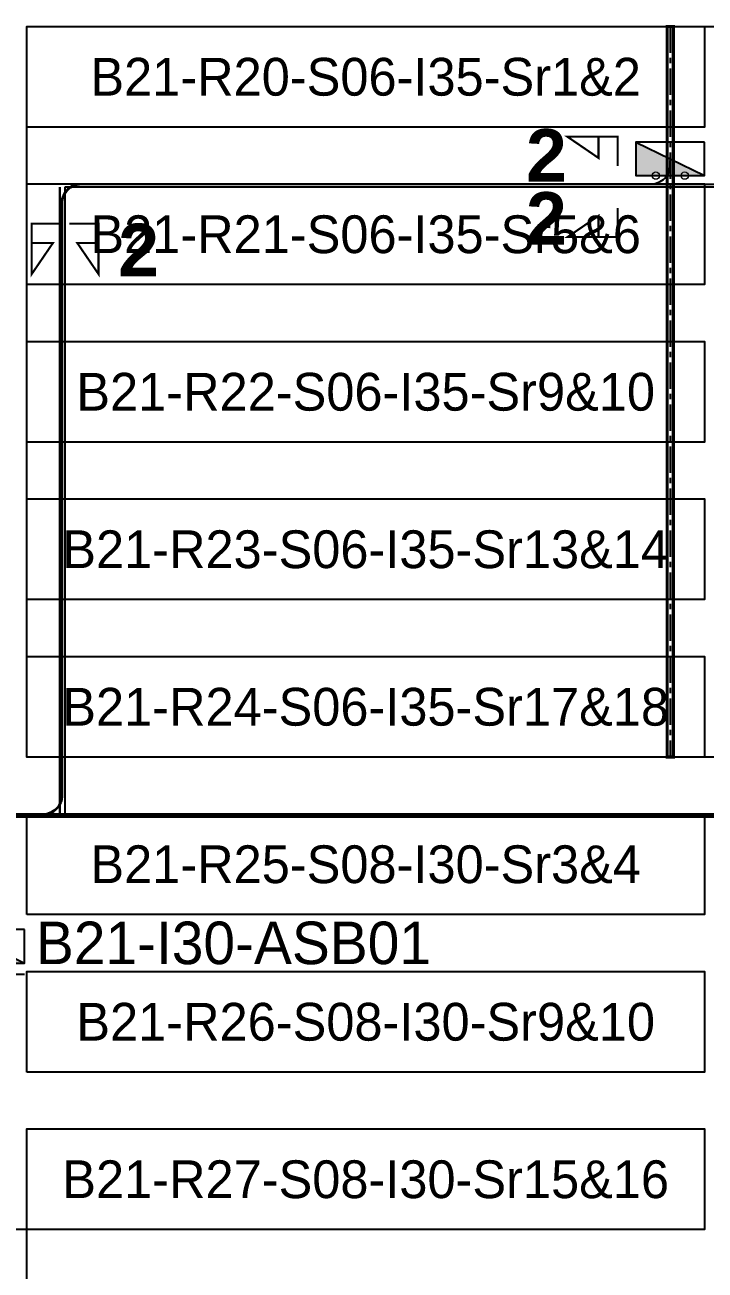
# Model space of a CAD drawing. Header units: metres. Extents: x 530177 to 530565, y 2673484 to 2673812.
# Drawn here: x 530403.4 to 530435.8, y 2673602.4 to 2673661.7 of the extents above; entities that cross this region are included whole.
import ezdxf
from ezdxf.enums import TextEntityAlignment as Align

# ---------------------------------------------------------------- set-up
doc = ezdxf.new("R2010")
doc.units = ezdxf.units.M
doc.linetypes.add('CENTER', pattern=[2, 1.25, -0.25, 0.25, -0.25])
for name, color, linetype in [('DC Trench BL-21', 40, 'Continuous'), ('E-Inverter Grouping', 2, 'Continuous'), ('Inverter Block-21', 7, 'Continuous'), ('LT Cable(AG) INV to LT Panel BL-21', 2, 'Continuous'), ('Messenger Wire-Block-21 (Master Path)', 30, 'Continuous'), ('Messenger Wire-Block-21 (MW Path)', 191, 'Continuous'), ('MMS Table Block-21', 8, 'Continuous'), ('Plan Line - DC BL-21', 40, 'Continuous'), ('Section Marking BL-21', 2, 'Continuous')]:
    doc.layers.add(name, color=color, linetype=linetype)
doc.layers.add('PILE', color=1, linetype='Continuous', lineweight=15)
doc.styles.add('BoldTextStyle', font='arialbd.ttf')
doc.styles.get("Standard").update_dxf_attribs({"font": 'Adani Regular.ttf'})

# ---------------------------------------------------------------- blocks, each defined once
blk = doc.blocks.new('MMS Table (32.292 x 4.788)')
at = {"color": 0}
blk.add_lwpolyline([(0, -0.002), (0, 4.786), (32.292, 4.786), (32.292, -0.002)], close=True, dxfattribs=at)
at = {"color": 7}
blk.add_attdef('ID1', text='', height=1.8, dxfattribs=at).set_placement((16.146, 2.392), align=Align.MIDDLE_CENTER)
blk = doc.blocks.new('Inverter Block')
h = blk.add_hatch(color=0)
h.dxf.hatch_style = 1
h.paths.add_polyline_path([(-1.456, 2.269), (-1.456, 0.846), (1.456, 0.846)])
at = {"color": 0}
blk.add_lwpolyline([(1.456, 2.269), (-1.456, 2.269), (-1.456, 0.846), (1.456, 0.846)], close=True, dxfattribs=at)
blk.add_lwpolyline([(-1.456, 2.269), (1.456, 0.846)], dxfattribs=at)
at = {"layer": 'PILE'}
for centre in [(-0.613, 0.846), (0.613, 0.846)]:
    blk.add_circle(centre, 0.156, dxfattribs=at)
at = {"color": 7}
blk.add_attdef('ID', (-1.456, 3.006), '', height=1.8, dxfattribs=at)

msp = doc.modelspace()

# ---------------------------------------------------------------- linework, layer by layer
at = {"layer": 'DC Trench BL-21', "color": 40, "const_width": 0.15}
msp.add_lwpolyline([(530434.334, 2673661.577), (530434.034, 2673661.577), (530434.034, 2673626.789), (530434.334, 2673626.789)], close=True, dxfattribs=at)
at = {"layer": 'E-Inverter Grouping', "color": 3}
msp.add_lwpolyline([(530468.215, 2673626.789), (530403.531, 2673626.789), (530403.531, 2673661.577), (530468.215, 2673661.577)], close=True, dxfattribs=at)
at = {"layer": 'E-Inverter Grouping'}
msp.add_lwpolyline([(530468.215, 2673596.789), (530403.531, 2673596.789), (530403.531, 2673604.289), (530371.139, 2673604.289), (530371.139, 2673624.077), (530468.215, 2673624.077)], close=True, dxfattribs=at)
at = {"layer": 'LT Cable(AG) INV to LT Panel BL-21', "color": 5}
for points in [[(530365.944, 2673643.438), (530361.499, 2673643.438, 0.057005), (530361.296, 2673643.415), (530359.723, 2673643.051, -0.057005), (530359.52, 2673643.027), (530355.868, 2673643.027, 0.414214), (530354.968, 2673642.127), (530354.968, 2673625.439, 0.04511), (530354.983, 2673625.278), (530355.064, 2673624.835, -0.04511), (530355.078, 2673624.673), (530355.078, 2673624.062), (530404.337, 2673624.062, 0.414214), (530405.237, 2673624.962), (530405.237, 2673653.162, -0.414214), (530406.137, 2673654.062), (530498.069, 2673654.062, 0.414214), (530498.969, 2673654.962), (530498.969, 2673655.188)], [(530365.944, 2673643.413), (530361.499, 2673643.413, 0.057005), (530361.296, 2673643.39), (530359.723, 2673643.026, -0.057005), (530359.52, 2673643.002), (530355.893, 2673643.002, 0.414214), (530354.993, 2673642.102), (530354.993, 2673625.442, 0.04511), (530355.008, 2673625.28), (530355.089, 2673624.837, -0.04511), (530355.103, 2673624.675), (530355.103, 2673624.087), (530404.312, 2673624.087, 0.414214), (530405.212, 2673624.987), (530405.212, 2673653.187, -0.414214), (530406.112, 2673654.087), (530433.285, 2673654.087, 0.414214), (530434.185, 2673654.987), (530434.185, 2673655.188)], [(530365.944, 2673643.463), (530361.499, 2673643.463, 0.057005), (530361.296, 2673643.44), (530359.723, 2673643.076, -0.057005), (530359.52, 2673643.052), (530355.843, 2673643.052, 0.414214), (530354.943, 2673642.152), (530354.943, 2673625.437, 0.04511), (530354.958, 2673625.276), (530355.039, 2673624.832, -0.04511), (530355.053, 2673624.671), (530355.053, 2673624.037), (530498.069, 2673624.037, 0.414214), (530498.969, 2673624.937), (530498.969, 2673625.188)]]:
    msp.add_lwpolyline(points, format="xyb", dxfattribs=at)
at = {"layer": 'Messenger Wire-Block-21 (Master Path)'}
for points in [[(530405.362, 2673623.937), (530405.362, 2673653.937)], [(530405.362, 2673653.937), (530500.607, 2673653.937)], [(530354.953, 2673623.937), (530500.607, 2673623.937)]]:
    msp.add_lwpolyline(points, dxfattribs=at)
at = {"layer": 'Messenger Wire-Block-21 (MW Path)', "const_width": 0.1}
for points in [[(530405.112, 2673623.937), (530405.112, 2673653.937)], [(530405.362, 2673653.937), (530500.607, 2673653.937)], [(530354.953, 2673623.937), (530500.607, 2673623.937)], [(530354.953, 2673616.437), (530403.431, 2673616.437)]]:
    msp.add_lwpolyline(points, dxfattribs=at)
at = {"layer": 'Plan Line - DC BL-21', "color": 6, "linetype": 'CENTER'}
msp.add_lwpolyline([(530434.185, 2673661.577), (530434.185, 2673626.789)], dxfattribs=at)
at = {"layer": 'Section Marking BL-21', "color": 94, "lineweight": 35, "true_color": 0x00a500, "const_width": 0.1}
for points in [[(530431.685, 2673654.937), (530431.685, 2673656.327), (530429.285, 2673656.327), (530430.765, 2673655.317), (530430.765, 2673656.327)], [(530431.685, 2673652.937), (530431.685, 2673651.547), (530429.285, 2673651.547), (530430.765, 2673652.557), (530430.765, 2673651.547)], [(530405.162, 2673652.187), (530403.772, 2673652.187), (530403.772, 2673649.787), (530404.782, 2673651.267), (530403.772, 2673651.267)], [(530405.562, 2673652.187), (530406.952, 2673652.187), (530406.952, 2673649.787), (530405.942, 2673651.267), (530406.952, 2673651.267)]]:
    msp.add_lwpolyline(points, dxfattribs=at)

# ---------------------------------------------------------------- block references
at = {"layer": 'Inverter Block-21'}
ref = msp.add_blockref('Inverter Block', (530434.185, 2673653.523), dxfattribs=dict(at, xscale=1.124999999976148, yscale=1.124999999976148, zscale=1.124999999976148))
ref.add_attrib('ID', 'B21-I35-ASB01', (530436.363, 2673654.426), dxfattribs={"layer": '0', "color": 7, "height": 2.025})
ref = msp.add_blockref('Inverter Block', (530401.793, 2673616.023), dxfattribs=dict(at, xscale=1.124999999976148, yscale=1.124999999976148, zscale=1.124999999976148))
ref.add_attrib('ID', 'B21-I30-ASB01', (530403.971, 2673616.926), dxfattribs={"layer": '0', "color": 7, "height": 2.025})
at = {"layer": 'MMS Table Block-21'}
for p, values in [((530403.531, 2673656.791), {'ID1': 'B21-R20-S06-I35-Sr1&2'}), ((530403.531, 2673649.291), {'ID1': 'B21-R21-S06-I35-Sr5&6'}), ((530403.531, 2673641.791), {'ID1': 'B21-R22-S06-I35-Sr9&10'}), ((530403.531, 2673634.291), {'ID1': 'B21-R23-S06-I35-Sr13&14'}), ((530403.531, 2673626.791), {'ID1': 'B21-R24-S06-I35-Sr17&18'}), ((530403.531, 2673619.291), {'ID1': 'B21-R25-S08-I30-Sr3&4'}), ((530403.531, 2673611.791), {'ID1': 'B21-R26-S08-I30-Sr9&10'}), ((530403.531, 2673604.291), {'ID1': 'B21-R27-S08-I30-Sr15&16'})]:
    msp.add_blockref('MMS Table (32.292 x 4.788)', p, dxfattribs=at).add_auto_attribs(values)

# ---------------------------------------------------------------- texts
at = {"layer": 'Section Marking BL-21', "color": 94, "true_color": 0x00a500, "style": 'BoldTextStyle'}
for p in [(530428.285, 2673655.437), (530428.285, 2673652.437), (530408.862, 2673650.937)]:
    msp.add_text('2', height=2.5, dxfattribs=at).set_placement(p, align=Align.MIDDLE_CENTER)

doc.saveas('drawing.dxf')
